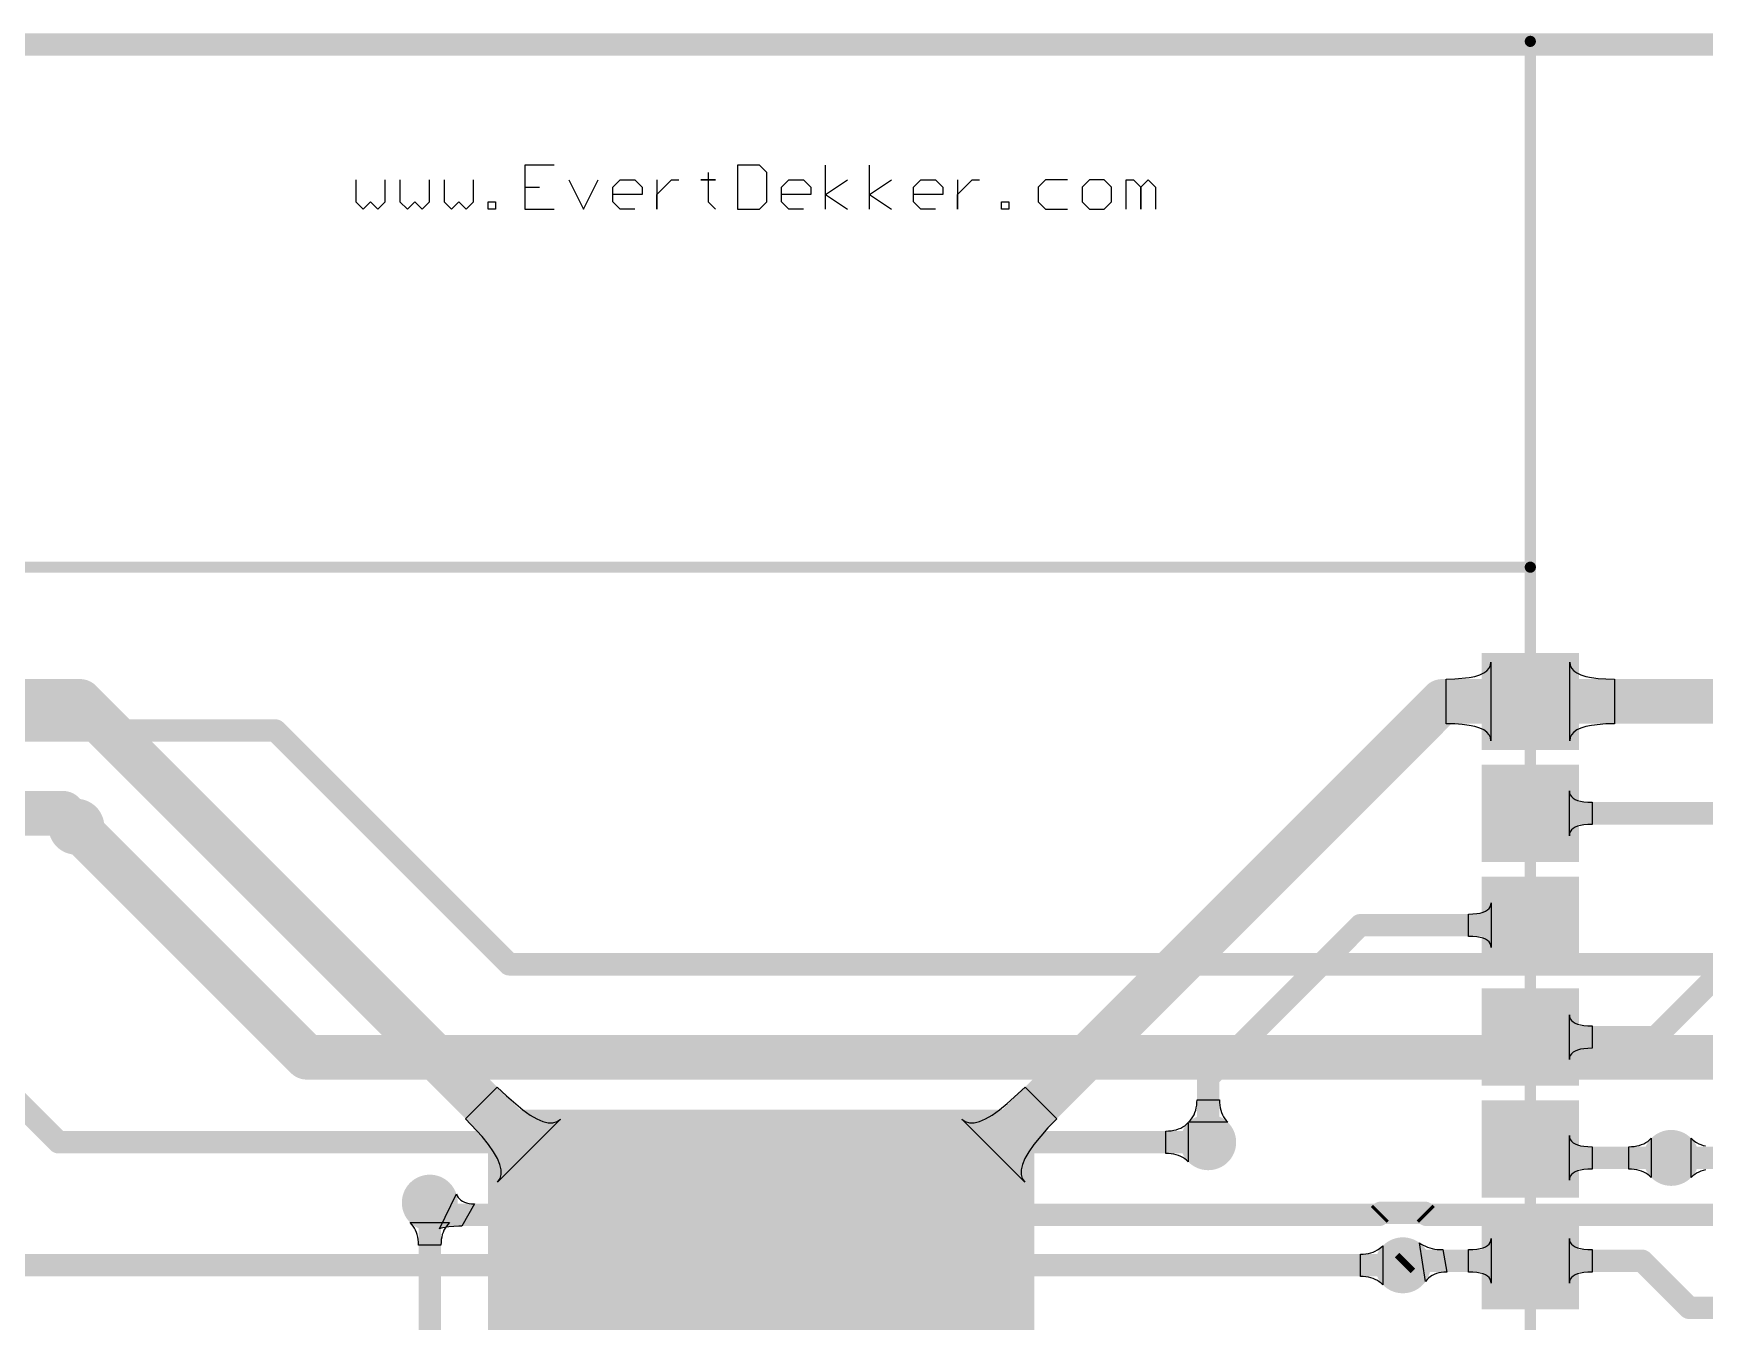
# Model space of a CAD drawing. Header units: millimetres. Extents: x 3.76 to 6.92, y 1.08 to 2.74.
# Drawn here: x 4.868 to 5.615, y 2.164 to 2.74 of the extents above; entities that cross this region are included whole.
import ezdxf

# ---------------------------------------------------------------- set-up
doc = ezdxf.new("R2010")
doc.units = ezdxf.units.MM
doc.header["$MEASUREMENT"] = 0
for name, color, linetype in [('BottomLayer', 5, 'Continuous'), ('KeepOutLayer', 6, 'Continuous'), ('MultiLayer', 9, 'Continuous'), ('TopLayer', 1, 'Continuous'), ('TopOverlay', 2, 'Continuous'), ('TopPaste', 8, 'Continuous'), ('TopSolder', 216, 'Continuous'), ('ViaHoleLayer', 16, 'Continuous')]:
    doc.layers.add(name, color=color, linetype=linetype)

# ---------------------------------------------------------------- blocks, each defined once
blk = doc.blocks.new('ESP32S_6')
at = {"layer": 'TopLayer'}
for points in [[(0.69228, 0.69228), (0.72772, 0.69228), (0.69228, 0.72772), (0.72772, 0.72772)], [(0.69228, 0.64228), (0.72772, 0.64228), (0.69228, 0.67772), (0.72772, 0.67772)], [(0.69228, 0.59228), (0.72772, 0.59228), (0.69228, 0.62772), (0.72772, 0.62772)], [(0.69228, 0.54228), (0.72772, 0.54228), (0.69228, 0.57772), (0.72772, 0.57772)], [(0.24803, 0.2874), (0.48425, 0.2874), (0.24803, 0.52362), (0.48425, 0.52362)], [(0.69228, 0.49228), (0.72772, 0.49228), (0.69228, 0.52772), (0.72772, 0.52772)], [(0.69228, 0.44228), (0.72772, 0.44228), (0.69228, 0.47772), (0.72772, 0.47772)]]:
    blk.add_solid(points, dxfattribs=at)
at = {"layer": 'TopOverlay'}
for p, q in [((0.27355, 0.94968), (0.26043, 0.94968)), ((0.26043, 0.94968), (0.26043, 0.93)), ((0.35555, 0.94968), (0.35555, 0.93)), ((0.36539, 0.94968), (0.35555, 0.94968)), ((0.36867, 0.9464), (0.36539, 0.94968)), ((0.39491, 0.93), (0.39491, 0.94968)), ((0.41458, 0.93), (0.41458, 0.94968)), ((0.185, 0.94312), (0.185, 0.93328)), ((0.19812, 0.93328), (0.19812, 0.94312)), ((0.20468, 0.94312), (0.20468, 0.93328)), ((0.2178, 0.93328), (0.2178, 0.94312)), ((0.22436, 0.94312), (0.22436, 0.93328)), ((0.23748, 0.93328), (0.23748, 0.94312)), ((0.28011, 0.94312), (0.28667, 0.93)), ((0.28667, 0.93), (0.29323, 0.94312)), ((0.29979, 0.93984), (0.30307, 0.94312)), ((0.30307, 0.94312), (0.30963, 0.94312)), ((0.30963, 0.94312), (0.31291, 0.93984)), ((0.31947, 0.94312), (0.31947, 0.93)), ((0.32275, 0.93984), (0.32603, 0.94312)), ((0.32603, 0.94312), (0.32931, 0.94312)), ((0.34243, 0.94312), (0.33915, 0.94312)), ((0.33915, 0.94312), (0.34571, 0.94312)), ((0.34243, 0.9464), (0.34243, 0.94312)), ((0.34571, 0.94312), (0.34243, 0.94312)), ((0.34243, 0.94312), (0.34243, 0.93328)), ((0.36867, 0.93328), (0.36867, 0.9464)), ((0.37523, 0.93984), (0.37851, 0.94312)), ((0.37851, 0.94312), (0.38507, 0.94312)), ((0.38507, 0.94312), (0.38835, 0.93984)), ((0.39491, 0.93656), (0.40474, 0.94312)), ((0.41458, 0.93656), (0.42442, 0.94312)), ((0.43426, 0.93984), (0.43754, 0.94312)), ((0.43754, 0.94312), (0.4441, 0.94312)), ((0.4441, 0.94312), (0.44738, 0.93984)), ((0.45394, 0.94312), (0.45394, 0.93)), ((0.45722, 0.93984), (0.4605, 0.94312)), ((0.4605, 0.94312), (0.46378, 0.94312)), ((0.4933, 0.94312), (0.49002, 0.93984)), ((0.50314, 0.94312), (0.4933, 0.94312)), ((0.51298, 0.94312), (0.5097, 0.93984)), ((0.51954, 0.94312), (0.51298, 0.94312)), ((0.52282, 0.93984), (0.51954, 0.94312)), ((0.52938, 0.93), (0.52938, 0.94312)), ((0.52938, 0.94312), (0.53266, 0.94312)), ((0.53266, 0.94312), (0.53594, 0.93984)), ((0.53594, 0.93984), (0.53921, 0.94312)), ((0.53921, 0.94312), (0.54249, 0.93984)), ((0.26043, 0.93984), (0.26699, 0.93984)), ((0.29979, 0.93328), (0.29979, 0.93984)), ((0.31291, 0.93656), (0.29979, 0.93656)), ((0.31291, 0.93984), (0.31291, 0.93656)), ((0.31947, 0.93656), (0.32275, 0.93984)), ((0.31947, 0.93), (0.31947, 0.93656)), ((0.37523, 0.93328), (0.37523, 0.93984)), ((0.38835, 0.93656), (0.37523, 0.93656)), ((0.38835, 0.93984), (0.38835, 0.93656)), ((0.39491, 0.93656), (0.40474, 0.93)), ((0.41458, 0.93656), (0.42442, 0.93)), ((0.43426, 0.93328), (0.43426, 0.93984)), ((0.44738, 0.93656), (0.43426, 0.93656)), ((0.44738, 0.93984), (0.44738, 0.93656)), ((0.45394, 0.93656), (0.45722, 0.93984)), ((0.45394, 0.93), (0.45394, 0.93656)), ((0.49002, 0.93984), (0.49002, 0.93328)), ((0.5097, 0.93984), (0.5097, 0.93328)), ((0.52282, 0.93328), (0.52282, 0.93984)), ((0.53594, 0.93984), (0.53594, 0.93)), ((0.53594, 0.93), (0.53594, 0.93984)), ((0.54249, 0.93984), (0.54249, 0.93)), ((0.185, 0.93328), (0.18828, 0.93)), ((0.18828, 0.93), (0.19156, 0.93328)), ((0.19156, 0.93328), (0.19484, 0.93)), ((0.19484, 0.93), (0.19812, 0.93328)), ((0.20468, 0.93328), (0.20796, 0.93)), ((0.20796, 0.93), (0.21124, 0.93328)), ((0.21124, 0.93328), (0.21452, 0.93)), ((0.21452, 0.93), (0.2178, 0.93328)), ((0.22436, 0.93328), (0.22764, 0.93)), ((0.22764, 0.93), (0.23092, 0.93328)), ((0.23092, 0.93328), (0.2342, 0.93)), ((0.2342, 0.93), (0.23748, 0.93328)), ((0.24404, 0.93), (0.24404, 0.93328)), ((0.24404, 0.93328), (0.24732, 0.93328)), ((0.24732, 0.93), (0.24404, 0.93)), ((0.24732, 0.93328), (0.24732, 0.93)), ((0.26043, 0.93), (0.27355, 0.93)), ((0.30307, 0.93), (0.29979, 0.93328)), ((0.30963, 0.93), (0.30307, 0.93)), ((0.34243, 0.93328), (0.34571, 0.93)), ((0.35555, 0.93), (0.36539, 0.93)), ((0.36539, 0.93), (0.36867, 0.93328)), ((0.37851, 0.93), (0.37523, 0.93328)), ((0.38507, 0.93), (0.37851, 0.93)), ((0.43754, 0.93), (0.43426, 0.93328)), ((0.4441, 0.93), (0.43754, 0.93)), ((0.47362, 0.93), (0.47362, 0.93328)), ((0.47362, 0.93328), (0.4769, 0.93328)), ((0.4769, 0.93), (0.47362, 0.93)), ((0.4769, 0.93328), (0.4769, 0.93)), ((0.49002, 0.93328), (0.4933, 0.93)), ((0.4933, 0.93), (0.50314, 0.93)), ((0.5097, 0.93328), (0.51298, 0.93)), ((0.51298, 0.93), (0.51954, 0.93)), ((0.51954, 0.93), (0.52282, 0.93328))]:
    blk.add_line(p, q, dxfattribs=at)
at = {"layer": 'TopOverlay', "const_width": 0.005}
for points in [[(0, 1.005), (0.71, 1.005)], [(0.71, 0), (0.71, 1.005)], [(0, 0.77), (0.71, 0.77)]]:
    blk.add_lwpolyline(points, dxfattribs=at)
at = {"layer": 'TopOverlay', "const_width": 0.0025}
for points in [[(0.70875, 1.005, 1), (0.71125, 1.005, 1)], [(0.70875, 1.005, 1), (0.71125, 1.005, 1)], [(0.70875, 0.77, 1), (0.71125, 0.77, 1)]]:
    blk.add_lwpolyline(points, format="xyb", close=True, dxfattribs=at)
at = {"layer": 'TopPaste'}
for points in [[(0.69228, 0.69228), (0.72772, 0.69228), (0.69228, 0.72772), (0.72772, 0.72772)], [(0.69228, 0.64228), (0.72772, 0.64228), (0.69228, 0.67772), (0.72772, 0.67772)], [(0.69228, 0.59228), (0.72772, 0.59228), (0.69228, 0.62772), (0.72772, 0.62772)], [(0.69228, 0.54228), (0.72772, 0.54228), (0.69228, 0.57772), (0.72772, 0.57772)], [(0.24803, 0.2874), (0.48425, 0.2874), (0.24803, 0.52362), (0.48425, 0.52362)], [(0.69228, 0.49228), (0.72772, 0.49228), (0.69228, 0.52772), (0.72772, 0.52772)], [(0.69228, 0.44228), (0.72772, 0.44228), (0.69228, 0.47772), (0.72772, 0.47772)]]:
    blk.add_solid(points, dxfattribs=at)
at = {"layer": 'TopSolder'}
for points in [[(0.68828, 0.68828), (0.73172, 0.68828), (0.68828, 0.73172), (0.73172, 0.73172)], [(0.68828, 0.63828), (0.73172, 0.63828), (0.68828, 0.68172), (0.73172, 0.68172)], [(0.68828, 0.58828), (0.73172, 0.58828), (0.68828, 0.63172), (0.73172, 0.63172)], [(0.68828, 0.53828), (0.73172, 0.53828), (0.68828, 0.58172), (0.73172, 0.58172)], [(0.68828, 0.48828), (0.73172, 0.48828), (0.68828, 0.53172), (0.73172, 0.53172)], [(0.24403, 0.2834), (0.48825, 0.2834), (0.24403, 0.52762), (0.48825, 0.52762)], [(0.68828, 0.43828), (0.73172, 0.43828), (0.68828, 0.48172), (0.73172, 0.48172)]]:
    blk.add_solid(points, dxfattribs=at)

msp = doc.modelspace()

# ---------------------------------------------------------------- linework, layer by layer
at = {"layer": 'BottomLayer'}
for p, q in [((5.37404, 2.249), (5.37529, 2.24904)), ((5.37404, 2.239), (5.37404, 2.249)), ((5.37529, 2.24904), (5.37648, 2.24915)), ((5.37648, 2.24915), (5.37761, 2.24934)), ((5.37761, 2.24934), (5.3787, 2.2496)), ((5.3787, 2.2496), (5.37973, 2.24994)), ((5.37973, 2.24994), (5.3807, 2.25035)), ((5.3807, 2.25035), (5.38163, 2.25084)), ((5.38163, 2.25084), (5.3825, 2.2514)), ((5.3825, 2.2514), (5.38331, 2.25204)), ((5.38331, 2.25204), (5.38407, 2.25275)), ((5.38407, 2.25275), (5.38407, 2.23525)), ((5.60893, 2.22825), (5.60893, 2.24575)), ((5.60893, 2.24575), (5.60969, 2.24504)), ((5.60969, 2.24504), (5.6105, 2.2444)), ((5.6105, 2.2444), (5.61137, 2.24384)), ((5.61137, 2.24384), (5.6123, 2.24335)), ((5.6123, 2.24335), (5.61327, 2.24294)), ((5.61327, 2.24294), (5.6143, 2.2426)), ((5.6143, 2.2426), (5.61539, 2.24234)), ((5.37529, 2.23896), (5.37404, 2.239)), ((5.37648, 2.23885), (5.37529, 2.23896)), ((5.37761, 2.23866), (5.37648, 2.23885)), ((5.3787, 2.2384), (5.37761, 2.23866)), ((5.37973, 2.23806), (5.3787, 2.2384)), ((5.3807, 2.23765), (5.37973, 2.23806)), ((5.38163, 2.23716), (5.3807, 2.23765)), ((5.3825, 2.2366), (5.38163, 2.23716)), ((5.38331, 2.23596), (5.3825, 2.2366)), ((5.38407, 2.23525), (5.38331, 2.23596)), ((5.60969, 2.22896), (5.60893, 2.22825)), ((5.6105, 2.2296), (5.60969, 2.22896)), ((5.61137, 2.23016), (5.6105, 2.2296)), ((5.6123, 2.23065), (5.61137, 2.23016)), ((5.61327, 2.23106), (5.6123, 2.23065)), ((5.6143, 2.2314), (5.61327, 2.23106)), ((5.61539, 2.23166), (5.6143, 2.2314)), ((5.0494, 2.2053), (5.05687, 2.22093)), ((5.05687, 2.22093), (5.05721, 2.22009)), ((5.05721, 2.22009), (5.05766, 2.21934)), ((5.05766, 2.21934), (5.05821, 2.21867)), ((5.05821, 2.21867), (5.05887, 2.21809)), ((5.05887, 2.21809), (5.05963, 2.21761)), ((5.06499, 2.2165), (5.05928, 2.2065)), ((5.05963, 2.21761), (5.06049, 2.21721)), ((5.06049, 2.21721), (5.06146, 2.2169)), ((5.06146, 2.2169), (5.06253, 2.21668)), ((5.06253, 2.21668), (5.06371, 2.21654)), ((5.06371, 2.21654), (5.06499, 2.2165)), ((5.05007, 2.20553), (5.0494, 2.2053)), ((5.05082, 2.20573), (5.05007, 2.20553)), ((5.05251, 2.20607), (5.05082, 2.20573)), ((5.05347, 2.2062), (5.05251, 2.20607)), ((5.05798, 2.20649), (5.05347, 2.2062)), ((5.05928, 2.2065), (5.05798, 2.20649)), ((5.4695, 2.1964), (5.47031, 2.19704)), ((5.47031, 2.19704), (5.47107, 2.19775)), ((5.47107, 2.19775), (5.47107, 2.18025)), ((5.46104, 2.194), (5.46229, 2.19404)), ((5.46104, 2.184), (5.46104, 2.194)), ((5.46229, 2.19404), (5.46348, 2.19415)), ((5.46348, 2.19415), (5.46461, 2.19434)), ((5.46461, 2.19434), (5.4657, 2.1946)), ((5.4657, 2.1946), (5.46673, 2.19494)), ((5.46673, 2.19494), (5.4677, 2.19535)), ((5.4677, 2.19535), (5.46863, 2.19584)), ((5.46863, 2.19584), (5.4695, 2.1964)), ((5.46229, 2.18396), (5.46104, 2.184)), ((5.46348, 2.18385), (5.46229, 2.18396)), ((5.46461, 2.18366), (5.46348, 2.18385)), ((5.4657, 2.1834), (5.46461, 2.18366)), ((5.46673, 2.18306), (5.4657, 2.1834)), ((5.4677, 2.18265), (5.46673, 2.18306)), ((5.46863, 2.18216), (5.4677, 2.18265)), ((5.4695, 2.1816), (5.46863, 2.18216)), ((5.47031, 2.18096), (5.4695, 2.1816)), ((5.47107, 2.18025), (5.47031, 2.18096))]:
    msp.add_line(p, q, dxfattribs=at)
for points, const_width in [([(4.552, 2.428), (4.976, 2.428)], 0.01), ([(4.976, 2.428), (5.08049, 2.32351)], 0.01), ([(4.723, 2.4), (4.879, 2.244)], 0.01), ([(4.887, 2.385), (4.99, 2.282)], 0.02), ([(5.08049, 2.32351), (5.73149, 2.32351)], 0.01), ([(4.99, 2.282), (5.63, 2.282)], 0.02), ([(4.879, 2.244), (5.393, 2.244)], 0.01), ([(5.6, 2.237), (5.694, 2.237)], 0.01), ([(5.045, 2.217), (5.0505, 2.2115)], 0.01), ([(5.0505, 2.2115), (5.46927, 2.2115)], 0.01), ([(5.46927, 2.2115), (5.47027, 2.2125)], 0.01), ([(5.47027, 2.2125), (5.48973, 2.2125)], 0.01), ([(5.48973, 2.2125), (5.49073, 2.2115)], 0.01), ([(5.49073, 2.2115), (5.7865, 2.2115)], 0.01), ([(4.725, 2.189), (5.48, 2.189)], 0.01)]:
    msp.add_lwpolyline(points, dxfattribs=dict(at, const_width=const_width))
for points, const_width in [([(4.9735, 2.428, 1), (4.9785, 2.428, 1)], 0.005), ([(4.9735, 2.428, 1), (4.9785, 2.428, 1)], 0.005), ([(4.88075, 2.385, 1), (4.89325, 2.385, 1)], 0.0125), ([(4.882, 2.385, 1), (4.892, 2.385, 1)], 0.01), ([(5.07799, 2.32351, 1), (5.08299, 2.32351, 1)], 0.005), ([(5.07799, 2.32351, 1), (5.08299, 2.32351, 1)], 0.005), ([(4.985, 2.282, 1), (4.995, 2.282, 1)], 0.01), ([(4.985, 2.282, 1), (4.995, 2.282, 1)], 0.01), ([(5.38675, 2.244, 1), (5.39925, 2.244, 1)], 0.0125), ([(4.8765, 2.244, 1), (4.8815, 2.244, 1)], 0.005), ([(4.8765, 2.244, 1), (4.8815, 2.244, 1)], 0.005), ([(5.3905, 2.244, 1), (5.3955, 2.244, 1)], 0.005), ([(5.59375, 2.237, 1), (5.60625, 2.237, 1)], 0.0125), ([(5.5975, 2.237, 1), (5.6025, 2.237, 1)], 0.005), ([(5.03875, 2.217, 1), (5.05125, 2.217, 1)], 0.0125), ([(5.0425, 2.217, 1), (5.0475, 2.217, 1)], 0.005), ([(5.048, 2.2115, 1), (5.053, 2.2115, 1)], 0.005), ([(5.048, 2.2115, 1), (5.053, 2.2115, 1)], 0.005), ([(5.46677, 2.2115, 1), (5.47177, 2.2115, 1)], 0.005), ([(5.46677, 2.2115, 1), (5.47177, 2.2115, 1)], 0.005), ([(5.46777, 2.2125, 1), (5.47277, 2.2125, 1)], 0.005), ([(5.46777, 2.2125, 1), (5.47277, 2.2125, 1)], 0.005), ([(5.48723, 2.2125, 1), (5.49223, 2.2125, 1)], 0.005), ([(5.48723, 2.2125, 1), (5.49223, 2.2125, 1)], 0.005), ([(5.48823, 2.2115, 1), (5.49323, 2.2115, 1)], 0.005), ([(5.48823, 2.2115, 1), (5.49323, 2.2115, 1)], 0.005), ([(5.47375, 2.189, 1), (5.48625, 2.189, 1)], 0.0125), ([(5.4775, 2.189, 1), (5.4825, 2.189, 1)], 0.005)]:
    msp.add_lwpolyline(points, format="xyb", close=True, dxfattribs=dict(at, const_width=const_width))
at = {"layer": 'KeepOutLayer', "const_width": 0.01}
msp.add_lwpolyline([(3.763, 2.73454), (6.91261, 2.73454)], dxfattribs=at)
at = {"layer": 'MultiLayer', "const_width": 0.0125}
for points in [[(4.88075, 2.385, 1), (4.89325, 2.385, 1)], [(5.38675, 2.244, 1), (5.39925, 2.244, 1)], [(5.59375, 2.237, 1), (5.60625, 2.237, 1)], [(5.03875, 2.217, 1), (5.05125, 2.217, 1)], [(5.47375, 2.189, 1), (5.48625, 2.189, 1)]]:
    msp.add_lwpolyline(points, format="xyb", close=True, dxfattribs=at)
at = {"layer": 'TopLayer'}
for p, q in [((5.5192, 2.45715), (5.5194, 2.4586)), ((5.5194, 2.4586), (5.5194, 2.4234)), ((5.5546, 2.4234), (5.5546, 2.4586)), ((5.5546, 2.4586), (5.5548, 2.45715)), ((5.4994, 2.451), (5.5032, 2.45108)), ((5.4994, 2.431), (5.4994, 2.451)), ((5.5032, 2.45108), (5.5096, 2.45168)), ((5.5096, 2.45168), (5.5122, 2.45222)), ((5.5122, 2.45222), (5.5144, 2.4529)), ((5.5144, 2.4529), (5.5162, 2.45373)), ((5.5162, 2.45373), (5.5176, 2.45472)), ((5.5176, 2.45472), (5.5186, 2.45586)), ((5.5186, 2.45586), (5.5192, 2.45715)), ((5.5548, 2.45715), (5.5554, 2.45586)), ((5.5554, 2.45586), (5.5564, 2.45472)), ((5.5564, 2.45472), (5.5578, 2.45373)), ((5.5578, 2.45373), (5.5596, 2.4529)), ((5.5596, 2.4529), (5.5618, 2.45222)), ((5.5618, 2.45222), (5.5644, 2.45168)), ((5.5644, 2.45168), (5.5674, 2.4513)), ((5.5674, 2.4513), (5.5708, 2.45108)), ((5.5708, 2.45108), (5.5746, 2.451)), ((5.5746, 2.451), (5.5746, 2.431)), ((5.5032, 2.43092), (5.4994, 2.431)), ((5.5066, 2.4307), (5.5032, 2.43092)), ((5.5096, 2.43032), (5.5066, 2.4307)), ((5.5122, 2.42978), (5.5096, 2.43032)), ((5.5144, 2.4291), (5.5122, 2.42978)), ((5.5162, 2.42827), (5.5144, 2.4291)), ((5.5176, 2.42728), (5.5162, 2.42827)), ((5.5578, 2.42827), (5.5564, 2.42728)), ((5.5596, 2.4291), (5.5578, 2.42827)), ((5.5618, 2.42978), (5.5596, 2.4291)), ((5.5644, 2.43032), (5.5618, 2.42978)), ((5.5708, 2.43092), (5.5644, 2.43032)), ((5.5746, 2.431), (5.5708, 2.43092)), ((5.5186, 2.42614), (5.5176, 2.42728)), ((5.5192, 2.42485), (5.5186, 2.42614)), ((5.5194, 2.4234), (5.5192, 2.42485)), ((5.5548, 2.42485), (5.5546, 2.4234)), ((5.5554, 2.42614), (5.5548, 2.42485)), ((5.5564, 2.42728), (5.5554, 2.42614)), ((5.55448, 2.381), (5.55448, 2.401)), ((5.55448, 2.401), (5.55458, 2.40005)), ((5.55458, 2.40005), (5.55488, 2.3992)), ((5.55488, 2.3992), (5.55539, 2.39845)), ((5.55539, 2.39845), (5.5561, 2.3978)), ((5.5561, 2.3978), (5.55701, 2.39725)), ((5.55701, 2.39725), (5.55812, 2.3968)), ((5.55812, 2.3968), (5.55944, 2.39645)), ((5.55944, 2.39645), (5.56095, 2.3962)), ((5.56095, 2.3962), (5.56267, 2.39605)), ((5.56267, 2.39605), (5.5646, 2.396)), ((5.5646, 2.396), (5.5646, 2.386)), ((5.55539, 2.38355), (5.55488, 2.3828)), ((5.5561, 2.3842), (5.55539, 2.38355)), ((5.55701, 2.38475), (5.5561, 2.3842)), ((5.55812, 2.3852), (5.55701, 2.38475)), ((5.55944, 2.38555), (5.55812, 2.3852)), ((5.56095, 2.3858), (5.55944, 2.38555)), ((5.56267, 2.38595), (5.56095, 2.3858)), ((5.5646, 2.386), (5.56267, 2.38595)), ((5.55458, 2.38195), (5.55448, 2.381)), ((5.55488, 2.3828), (5.55458, 2.38195)), ((5.5094, 2.346), (5.51133, 2.34605)), ((5.5094, 2.336), (5.5094, 2.346)), ((5.51133, 2.34605), (5.51305, 2.3462)), ((5.51305, 2.3462), (5.51456, 2.34645)), ((5.51456, 2.34645), (5.51588, 2.3468)), ((5.51588, 2.3468), (5.51699, 2.34725)), ((5.51699, 2.34725), (5.5179, 2.3478)), ((5.5179, 2.3478), (5.51861, 2.34845)), ((5.51861, 2.34845), (5.51912, 2.3492)), ((5.51912, 2.3492), (5.51942, 2.35005)), ((5.51942, 2.35005), (5.51952, 2.351)), ((5.51952, 2.351), (5.51952, 2.331)), ((5.51133, 2.33595), (5.5094, 2.336)), ((5.51305, 2.3358), (5.51133, 2.33595)), ((5.51456, 2.33555), (5.51305, 2.3358)), ((5.51588, 2.3352), (5.51456, 2.33555)), ((5.51699, 2.33475), (5.51588, 2.3352)), ((5.5179, 2.3342), (5.51699, 2.33475)), ((5.51861, 2.33355), (5.5179, 2.3342)), ((5.51912, 2.3328), (5.51861, 2.33355)), ((5.51942, 2.33195), (5.51912, 2.3328)), ((5.51952, 2.331), (5.51942, 2.33195)), ((5.55448, 2.281), (5.55448, 2.301)), ((5.55448, 2.301), (5.55458, 2.30005)), ((5.55458, 2.30005), (5.55488, 2.2992)), ((5.55488, 2.2992), (5.55539, 2.29845)), ((5.55539, 2.29845), (5.5561, 2.2978)), ((5.5561, 2.2978), (5.55701, 2.29725)), ((5.55701, 2.29725), (5.55812, 2.2968)), ((5.55812, 2.2968), (5.55944, 2.29645)), ((5.55944, 2.29645), (5.56095, 2.2962)), ((5.56095, 2.2962), (5.56267, 2.29605)), ((5.56267, 2.29605), (5.5646, 2.296)), ((5.5646, 2.296), (5.5646, 2.286)), ((5.55458, 2.28195), (5.55448, 2.281)), ((5.55488, 2.2828), (5.55458, 2.28195)), ((5.55539, 2.28355), (5.55488, 2.2828)), ((5.5561, 2.2842), (5.55539, 2.28355)), ((5.55701, 2.28475), (5.5561, 2.2842)), ((5.55812, 2.2852), (5.55701, 2.28475)), ((5.55944, 2.28555), (5.55812, 2.2852)), ((5.56095, 2.2858), (5.55944, 2.28555)), ((5.56267, 2.28595), (5.56095, 2.2858)), ((5.5646, 2.286), (5.56267, 2.28595)), ((5.06101, 2.2545), (5.07515, 2.26864)), ((5.07515, 2.26864), (5.07926, 2.26467)), ((5.07926, 2.26467), (5.08663, 2.25843)), ((5.30319, 2.26127), (5.31113, 2.26864)), ((5.31113, 2.26864), (5.32527, 2.2545)), ((5.08663, 2.25843), (5.08989, 2.25615)), ((5.2964, 2.25615), (5.29965, 2.25843)), ((5.29965, 2.25843), (5.30319, 2.26127)), ((5.38616, 2.25537), (5.38665, 2.2563)), ((5.38665, 2.2563), (5.38706, 2.25727)), ((5.38706, 2.25727), (5.3874, 2.2583)), ((5.3874, 2.2583), (5.38766, 2.25939)), ((5.38766, 2.25939), (5.38785, 2.26052)), ((5.38785, 2.26052), (5.38796, 2.26171)), ((5.38796, 2.26171), (5.388, 2.26296)), ((5.388, 2.26296), (5.398, 2.26296)), ((5.398, 2.26296), (5.39804, 2.26171)), ((5.39804, 2.26171), (5.39815, 2.26052)), ((5.39815, 2.26052), (5.39834, 2.25939)), ((5.39834, 2.25939), (5.3986, 2.2583)), ((5.3986, 2.2583), (5.39894, 2.25727)), ((5.39894, 2.25727), (5.39935, 2.2563)), ((5.39935, 2.2563), (5.39984, 2.25537)), ((5.06839, 2.24656), (5.06101, 2.2545)), ((5.10344, 2.25438), (5.07527, 2.22622)), ((5.08989, 2.25615), (5.09286, 2.25444)), ((5.09286, 2.25444), (5.09555, 2.2533)), ((5.09555, 2.2533), (5.09795, 2.25272)), ((5.09795, 2.25272), (5.10006, 2.25271)), ((5.10006, 2.25271), (5.10189, 2.25326)), ((5.10189, 2.25326), (5.10344, 2.25438)), ((5.31101, 2.22622), (5.28285, 2.25438)), ((5.28285, 2.25438), (5.28439, 2.25326)), ((5.28439, 2.25326), (5.28622, 2.25271)), ((5.28622, 2.25271), (5.28834, 2.25272)), ((5.28834, 2.25272), (5.29074, 2.2533)), ((5.29074, 2.2533), (5.29342, 2.25444)), ((5.29342, 2.25444), (5.2964, 2.25615)), ((5.3213, 2.25039), (5.31506, 2.24302)), ((5.32527, 2.2545), (5.3213, 2.25039)), ((5.38425, 2.25293), (5.38496, 2.25369)), ((5.40175, 2.25293), (5.38425, 2.25293)), ((5.38496, 2.25369), (5.3856, 2.2545)), ((5.3856, 2.2545), (5.38616, 2.25537)), ((5.39984, 2.25537), (5.4004, 2.2545)), ((5.4004, 2.2545), (5.40104, 2.25369)), ((5.40104, 2.25369), (5.40175, 2.25293)), ((5.07123, 2.24302), (5.06839, 2.24656)), ((5.0735, 2.23977), (5.07123, 2.24302)), ((5.31506, 2.24302), (5.31278, 2.23977)), ((5.55448, 2.227), (5.55448, 2.247)), ((5.55448, 2.247), (5.55458, 2.24605)), ((5.55458, 2.24605), (5.55488, 2.2452)), ((5.55488, 2.2452), (5.55539, 2.24445)), ((5.55539, 2.24445), (5.5561, 2.2438)), ((5.5561, 2.2438), (5.55701, 2.24325)), ((5.55701, 2.24325), (5.55812, 2.2428)), ((5.55812, 2.2428), (5.55944, 2.24245)), ((5.55944, 2.24245), (5.56095, 2.2422)), ((5.56095, 2.2422), (5.56267, 2.24205)), ((5.56267, 2.24205), (5.5646, 2.242)), ((5.5646, 2.242), (5.5646, 2.232)), ((5.58104, 2.242), (5.58229, 2.24204)), ((5.58104, 2.232), (5.58104, 2.242)), ((5.58229, 2.24204), (5.58348, 2.24215)), ((5.58348, 2.24215), (5.58461, 2.24234)), ((5.58461, 2.24234), (5.5857, 2.2426)), ((5.5857, 2.2426), (5.58673, 2.24294)), ((5.58673, 2.24294), (5.5877, 2.24335)), ((5.5877, 2.24335), (5.58863, 2.24384)), ((5.58863, 2.24384), (5.5895, 2.2444)), ((5.5895, 2.2444), (5.59031, 2.24504)), ((5.59031, 2.24504), (5.59107, 2.24575)), ((5.59107, 2.24575), (5.59107, 2.22825)), ((5.07521, 2.23679), (5.0735, 2.23977)), ((5.07635, 2.23411), (5.07521, 2.23679)), ((5.07693, 2.23171), (5.07635, 2.23411)), ((5.30993, 2.23411), (5.30935, 2.23171)), ((5.31107, 2.23679), (5.30993, 2.23411)), ((5.31278, 2.23977), (5.31107, 2.23679)), ((5.07527, 2.22622), (5.07639, 2.22776)), ((5.07639, 2.22776), (5.07694, 2.22959)), ((5.07694, 2.22959), (5.07693, 2.23171)), ((5.30935, 2.23171), (5.30934, 2.22959)), ((5.30934, 2.22959), (5.30989, 2.22776)), ((5.30989, 2.22776), (5.31101, 2.22622)), ((5.55458, 2.22795), (5.55448, 2.227)), ((5.55488, 2.2288), (5.55458, 2.22795)), ((5.55539, 2.22955), (5.55488, 2.2288)), ((5.5561, 2.2302), (5.55539, 2.22955)), ((5.55701, 2.23075), (5.5561, 2.2302)), ((5.55812, 2.2312), (5.55701, 2.23075)), ((5.55944, 2.23155), (5.55812, 2.2312)), ((5.56095, 2.2318), (5.55944, 2.23155)), ((5.56267, 2.23195), (5.56095, 2.2318)), ((5.5646, 2.232), (5.56267, 2.23195)), ((5.58229, 2.23196), (5.58104, 2.232)), ((5.58348, 2.23185), (5.58229, 2.23196)), ((5.58461, 2.23166), (5.58348, 2.23185)), ((5.5857, 2.2314), (5.58461, 2.23166)), ((5.58673, 2.23106), (5.5857, 2.2314)), ((5.5877, 2.23065), (5.58673, 2.23106)), ((5.58863, 2.23016), (5.5877, 2.23065)), ((5.5895, 2.2296), (5.58863, 2.23016)), ((5.59031, 2.22896), (5.5895, 2.2296)), ((5.59107, 2.22825), (5.59031, 2.22896)), ((5.03696, 2.20731), (5.03625, 2.20807)), ((5.03625, 2.20807), (5.05375, 2.20807)), ((5.0376, 2.2065), (5.03696, 2.20731)), ((5.03816, 2.20563), (5.0376, 2.2065)), ((5.03865, 2.2047), (5.03816, 2.20563)), ((5.03906, 2.20373), (5.03865, 2.2047)), ((5.05135, 2.2047), (5.05094, 2.20373)), ((5.05184, 2.20563), (5.05135, 2.2047)), ((5.0524, 2.2065), (5.05184, 2.20563)), ((5.05304, 2.20731), (5.0524, 2.2065)), ((5.05375, 2.20807), (5.05304, 2.20731)), ((5.0394, 2.2027), (5.03906, 2.20373)), ((5.03966, 2.20161), (5.0394, 2.2027)), ((5.03985, 2.20048), (5.03966, 2.20161)), ((5.03996, 2.19929), (5.03985, 2.20048)), ((5.04, 2.19804), (5.03996, 2.19929)), ((5.05, 2.19804), (5.04, 2.19804)), ((5.05004, 2.19929), (5.05, 2.19804)), ((5.05015, 2.20048), (5.05004, 2.19929)), ((5.05034, 2.20161), (5.05015, 2.20048)), ((5.0506, 2.2027), (5.05034, 2.20161)), ((5.05094, 2.20373), (5.0506, 2.2027)), ((5.49021, 2.18179), (5.48741, 2.19907)), ((5.48741, 2.19907), (5.48827, 2.19848)), ((5.48827, 2.19848), (5.48916, 2.19796)), ((5.48916, 2.19796), (5.4901, 2.1975)), ((5.4901, 2.1975), (5.49108, 2.1971)), ((5.49108, 2.1971), (5.4921, 2.19677)), ((5.4921, 2.19677), (5.49317, 2.19649)), ((5.51456, 2.19645), (5.51588, 2.1968)), ((5.51588, 2.1968), (5.51699, 2.19725)), ((5.51699, 2.19725), (5.5179, 2.1978)), ((5.5179, 2.1978), (5.51861, 2.19845)), ((5.51861, 2.19845), (5.51912, 2.1992)), ((5.51912, 2.1992), (5.51942, 2.20005)), ((5.51942, 2.20005), (5.51952, 2.201)), ((5.51952, 2.201), (5.51952, 2.181)), ((5.55448, 2.181), (5.55448, 2.201)), ((5.55448, 2.201), (5.55458, 2.20005)), ((5.55458, 2.20005), (5.55488, 2.1992)), ((5.55488, 2.1992), (5.55539, 2.19845)), ((5.55539, 2.19845), (5.5561, 2.1978)), ((5.5561, 2.1978), (5.55701, 2.19725)), ((5.55701, 2.19725), (5.55812, 2.1968)), ((5.55812, 2.1968), (5.55944, 2.19645)), ((5.49317, 2.19649), (5.49428, 2.19628)), ((5.49428, 2.19628), (5.49543, 2.19612)), ((5.49543, 2.19612), (5.49662, 2.19603)), ((5.49662, 2.19603), (5.49786, 2.196)), ((5.49786, 2.196), (5.49963, 2.186)), ((5.5094, 2.196), (5.51133, 2.19605)), ((5.5094, 2.186), (5.5094, 2.196)), ((5.51133, 2.19605), (5.51305, 2.1962)), ((5.51305, 2.1962), (5.51456, 2.19645)), ((5.55944, 2.19645), (5.56095, 2.1962)), ((5.56095, 2.1962), (5.56267, 2.19605)), ((5.56267, 2.19605), (5.5646, 2.196)), ((5.5646, 2.196), (5.5646, 2.186)), ((5.49084, 2.18259), (5.49021, 2.18179)), ((5.49154, 2.18331), (5.49084, 2.18259)), ((5.49231, 2.18394), (5.49154, 2.18331)), ((5.49315, 2.18448), (5.49231, 2.18394)), ((5.49405, 2.18495), (5.49315, 2.18448)), ((5.49503, 2.18533), (5.49405, 2.18495)), ((5.49608, 2.18562), (5.49503, 2.18533)), ((5.49719, 2.18583), (5.49608, 2.18562)), ((5.49838, 2.18596), (5.49719, 2.18583)), ((5.49963, 2.186), (5.49838, 2.18596)), ((5.51133, 2.18595), (5.5094, 2.186)), ((5.51305, 2.1858), (5.51133, 2.18595)), ((5.51456, 2.18555), (5.51305, 2.1858)), ((5.51588, 2.1852), (5.51456, 2.18555)), ((5.51699, 2.18475), (5.51588, 2.1852)), ((5.5179, 2.1842), (5.51699, 2.18475)), ((5.51861, 2.18355), (5.5179, 2.1842)), ((5.51912, 2.1828), (5.51861, 2.18355)), ((5.51942, 2.18195), (5.51912, 2.1828)), ((5.51952, 2.181), (5.51942, 2.18195)), ((5.55458, 2.18195), (5.55448, 2.181)), ((5.55488, 2.1828), (5.55458, 2.18195)), ((5.55539, 2.18355), (5.55488, 2.1828)), ((5.5561, 2.1842), (5.55539, 2.18355)), ((5.55701, 2.18475), (5.5561, 2.1842)), ((5.55812, 2.1852), (5.55701, 2.18475)), ((5.55944, 2.18555), (5.55812, 2.1852)), ((5.56095, 2.1858), (5.55944, 2.18555)), ((5.56267, 2.18595), (5.56095, 2.1858)), ((5.5646, 2.186), (5.56267, 2.18595))]:
    msp.add_line(p, q, dxfattribs=at)
for points, const_width in [([(4.827, 2.441), (4.88865, 2.441)], 0.02), ([(4.88865, 2.441), (5.19314, 2.13651)], 0.02), ([(5.19314, 2.13651), (5.49763, 2.441)], 0.02), ([(5.49763, 2.441), (5.537, 2.441)], 0.02), ([(5.537, 2.441), (5.745, 2.441)], 0.02), ([(4.827, 2.391), (4.881, 2.391)], 0.02), ([(4.881, 2.391), (4.887, 2.385)], 0.02), ([(5.537, 2.391), (5.757, 2.391)], 0.01), ([(5.593, 2.291), (5.667, 2.365)], 0.01), ([(5.393, 2.273), (5.461, 2.341)], 0.01), ([(5.461, 2.341), (5.537, 2.341)], 0.01), ([(5.537, 2.291), (5.593, 2.291)], 0.01), ([(5.393, 2.244), (5.393, 2.273)], 0.01), ([(5.541, 2.237), (5.6, 2.237)], 0.01), ([(5.045, 2.13973), (5.045, 2.217)], 0.01), ([(5.48, 2.189), (5.482, 2.191)], 0.01), ([(5.482, 2.191), (5.537, 2.191)], 0.01), ([(5.537, 2.191), (5.587, 2.191)], 0.01), ([(5.587, 2.191), (5.608, 2.17)], 0.01), ([(5.608, 2.17), (5.65851, 2.17)], 0.01)]:
    msp.add_lwpolyline(points, dxfattribs=dict(at, const_width=const_width))
for points, const_width in [([(4.88365, 2.441, 1), (4.89365, 2.441, 1)], 0.01), ([(4.88365, 2.441, 1), (4.89365, 2.441, 1)], 0.01), ([(5.49263, 2.441, 1), (5.50263, 2.441, 1)], 0.01), ([(5.49263, 2.441, 1), (5.50263, 2.441, 1)], 0.01), ([(5.532, 2.441, 1), (5.542, 2.441, 1)], 0.01), ([(5.532, 2.441, 1), (5.542, 2.441, 1)], 0.01), ([(4.876, 2.391, 1), (4.886, 2.391, 1)], 0.01), ([(4.876, 2.391, 1), (4.886, 2.391, 1)], 0.01), ([(4.88075, 2.385, 1), (4.89325, 2.385, 1)], 0.0125), ([(4.882, 2.385, 1), (4.892, 2.385, 1)], 0.01), ([(5.5345, 2.391, 1), (5.5395, 2.391, 1)], 0.005), ([(5.4585, 2.341, 1), (5.4635, 2.341, 1)], 0.005), ([(5.4585, 2.341, 1), (5.4635, 2.341, 1)], 0.005), ([(5.5345, 2.341, 1), (5.5395, 2.341, 1)], 0.005), ([(5.5345, 2.291, 1), (5.5395, 2.291, 1)], 0.005), ([(5.5905, 2.291, 1), (5.5955, 2.291, 1)], 0.005), ([(5.5905, 2.291, 1), (5.5955, 2.291, 1)], 0.005), ([(5.3905, 2.273, 1), (5.3955, 2.273, 1)], 0.005), ([(5.3905, 2.273, 1), (5.3955, 2.273, 1)], 0.005), ([(5.38675, 2.244, 1), (5.39925, 2.244, 1)], 0.0125), ([(5.3905, 2.244, 1), (5.3955, 2.244, 1)], 0.005), ([(5.59375, 2.237, 1), (5.60625, 2.237, 1)], 0.0125), ([(5.5385, 2.237, 1), (5.5435, 2.237, 1)], 0.005), ([(5.5975, 2.237, 1), (5.6025, 2.237, 1)], 0.005), ([(5.03875, 2.217, 1), (5.05125, 2.217, 1)], 0.0125), ([(5.0425, 2.217, 1), (5.0475, 2.217, 1)], 0.005), ([(5.47375, 2.189, 1), (5.48625, 2.189, 1)], 0.0125), ([(5.4775, 2.189, 1), (5.4825, 2.189, 1)], 0.005), ([(5.4795, 2.191, 1), (5.4845, 2.191, 1)], 0.005), ([(5.4795, 2.191, 1), (5.4845, 2.191, 1)], 0.005), ([(5.5345, 2.191, 1), (5.5395, 2.191, 1)], 0.005), ([(5.5345, 2.191, 1), (5.5395, 2.191, 1)], 0.005), ([(5.5845, 2.191, 1), (5.5895, 2.191, 1)], 0.005), ([(5.5845, 2.191, 1), (5.5895, 2.191, 1)], 0.005), ([(5.6055, 2.17, 1), (5.6105, 2.17, 1)], 0.005), ([(5.6055, 2.17, 1), (5.6105, 2.17, 1)], 0.005)]:
    msp.add_lwpolyline(points, format="xyb", close=True, dxfattribs=dict(at, const_width=const_width))
at = {"layer": 'ViaHoleLayer', "const_width": 0.0075}
for points in [[(4.88325, 2.385, 1), (4.89075, 2.385, 1)], [(5.38925, 2.244, 1), (5.39675, 2.244, 1)], [(5.59625, 2.237, 1), (5.60375, 2.237, 1)], [(5.04125, 2.217, 1), (5.04875, 2.217, 1)], [(5.47625, 2.189, 1), (5.48375, 2.189, 1)]]:
    msp.add_lwpolyline(points, format="xyb", close=True, dxfattribs=at)

# ---------------------------------------------------------------- block references
msp.add_blockref('ESP32S_6', (4.827, 1.731))

doc.saveas('drawing.dxf')
